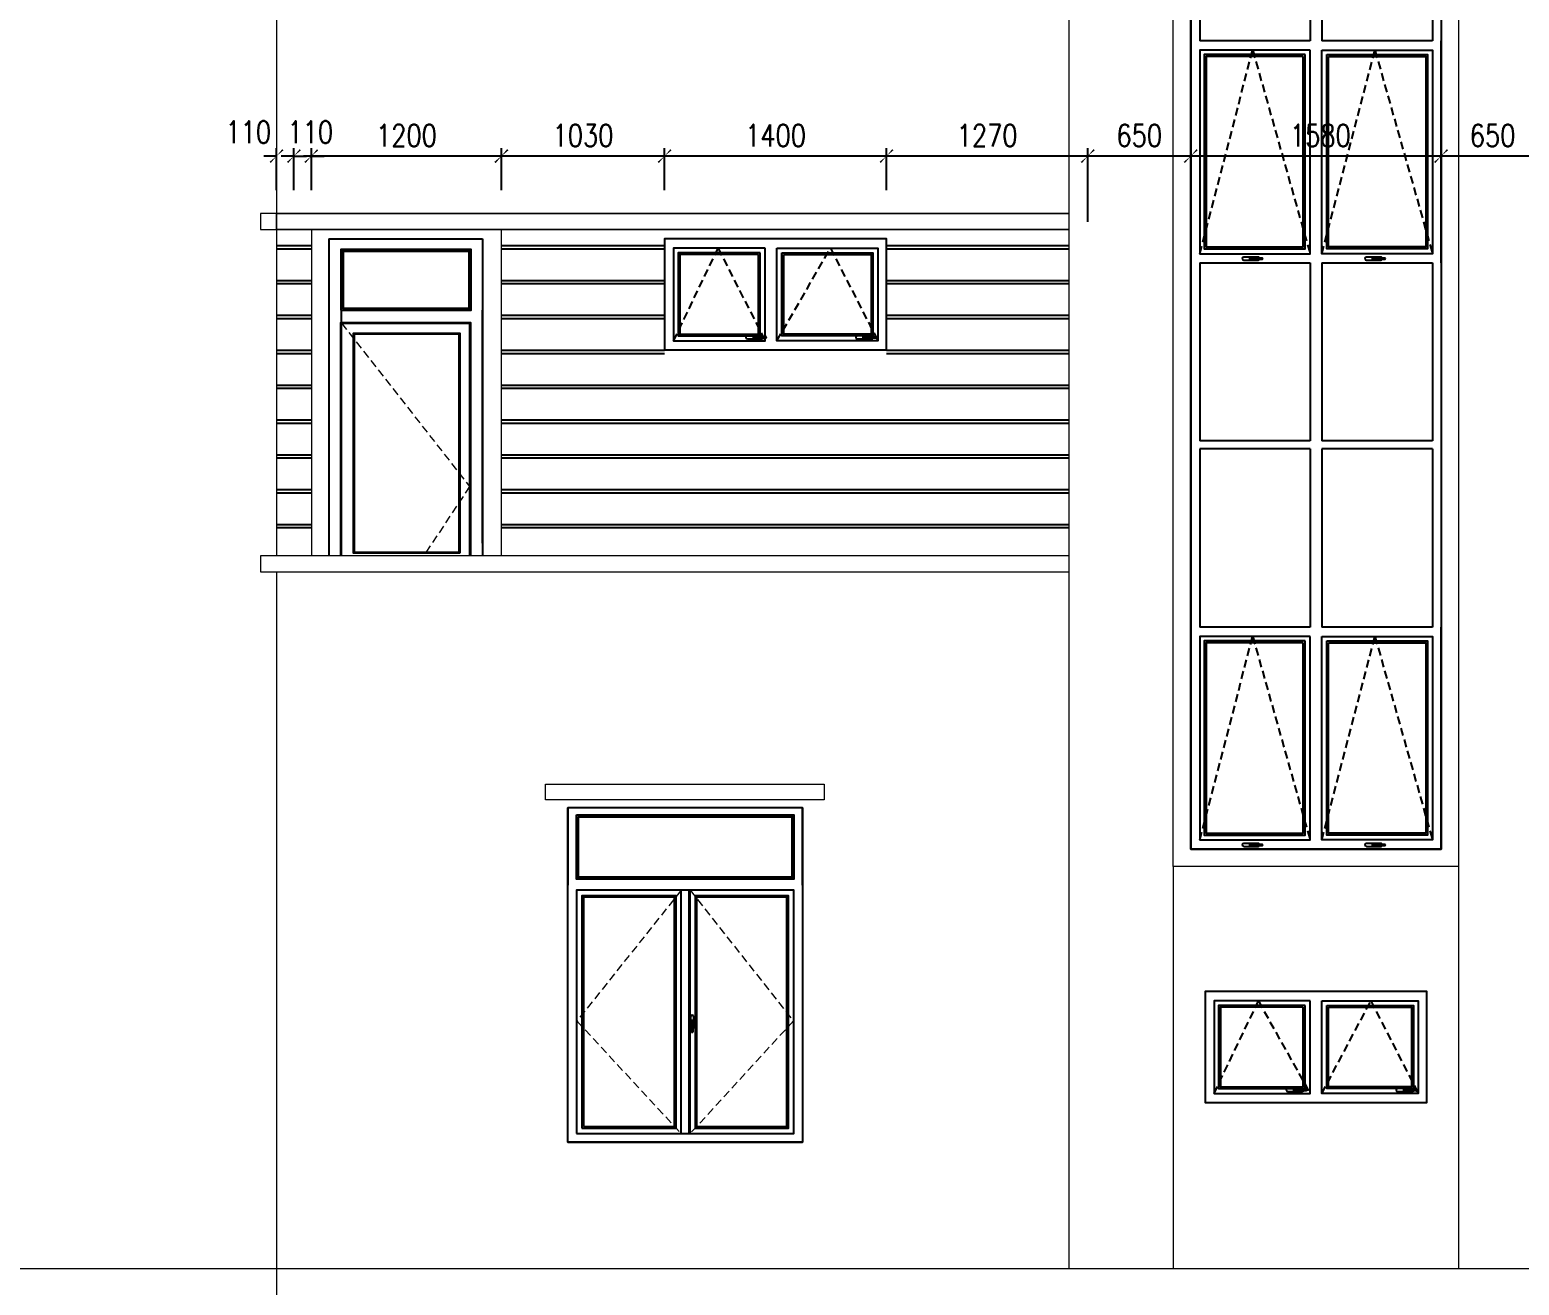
# Model space of a CAD drawing. Header units: millimetres. Extents: x -34806 to 662668, y 63228 to 99452.
# Drawn here: x 320432 to 329832, y 76990 to 84912 of the extents above; entities that cross this region are included whole.
import ezdxf

# ---------------------------------------------------------------- set-up
doc = ezdxf.new("R2010")
doc.units = ezdxf.units.MM
doc.header["$LTSCALE"] = 200
doc.header["$MEASUREMENT"] = 0
doc.header["$PDMODE"] = 3
doc.header["$PDSIZE"] = 50
doc.linetypes.add('HIDDEN', pattern=[0.375, 0.25, -0.125])
doc.layers.get('DEFPOINTS').update_dxf_attribs({"linetype": 'CONTINUOUS'})
for name, color, linetype, lineweight in [('3', 7, 'CONTINUOUS', 30), ('hatch', 251, 'CONTINUOUS', 5), ('nep', 4, 'CONTINUOUS', 30), ('thay', 7, 'CONTINUOUS', 18), ('VU', 8, 'HIDDEN', 13)]:
    doc.layers.add(name, color=color, linetype=linetype, lineweight=lineweight)
for name, color, linetype in [('DIM', 1, 'CONTINUOUS'), ('Net_Manh', 155, 'CONTINUOUS'), ('Net_Thay', 7, 'CONTINUOUS'), ('TPTA-Virtural', 253, 'CONTINUOUS'), ('wood', 254, 'CONTINUOUS')]:
    doc.layers.add(name, color=color, linetype=linetype)
doc.styles.add('RomanS', font='romans.shx', dxfattribs={"width": 0.8})
doc.dimstyles.new('D1', dxfattribs={"dimtxt": 140, "dimasz": 80, "dimexe": 50, "dimexo": 0, "dimgap": 60, "dimtad": 1, "dimdec": 0, "dimzin": 0, "dimdsep": 46, "dimtxsty": 'RomanS', "dimblk1": 'ARCHTICK', "dimblk2": 'ARCHTICK', "dimsah": 1, "dimcen": 100, "dimdle": 50, "dimclrt": 7, "dimadec": 0, "dimazin": 0, "dimtfac": 0.005, "dimtdec": 0, "dimtix": 1, "dimtofl": 0, "dimtmove": 2, "dimatfit": 3, "dimldrblk": 'ARCHTICK', "dimfxl": 1, "dimtvp": 0.8, "dimtolj": 1, "dimtzin": 0, "dimarcsym": 0})

# ---------------------------------------------------------------- blocks, each defined once
blk = doc.blocks.new('tn')
at = {"layer": 'wood', "ltscale": 0.5}
for p, q in [((65303.5, -42411.1), (65303.5, -42422.8)), ((65303.6, -42423.4), (65305.2, -42426.5)), ((65305.4, -42427), (65305.4, -42482.4)), ((65314, -42427), (65314, -42482.4)), ((65315.7, -42423.4), (65314.2, -42426.5)), ((65315.9, -42411.1), (65315.9, -42422.8))]:
    blk.add_line(p, q, dxfattribs=at)
for points in [[(65300.1, -42367), (65300.1, -42457.3)], [(65319.3, -42417.3), (65319.3, -42367)], [(65319.3, -42457.3), (65319.3, -42417.3)]]:
    blk.add_lwpolyline(points, dxfattribs=at)
blk.add_circle((65309.7, -42411.1), 1.75, dxfattribs=at)
for centre, radius, start, end in [((65309.7, -42367), 9.61, 0, 180), ((65309.7, -42457.3), 9.61, 180, 243.1549), ((65309.7, -42411.1), 8.28, 318.25899, 221.74101), ((65309.7, -42411.1), 8.28, 48.25899, 221.74101), ((65309.7, -42411.1), 6.18, 0, 180), ((65304.7, -42422.8), 1.2, 180, 207.19267), ((65304.2, -42427), 1.2, 0, 27.19267), ((65309.7, -42482.4), 4.34, 180, 0), ((65315.2, -42427), 1.2, 152.80733, 180), ((65309.7, -42457.3), 9.61, 296.8451, 0), ((65314.7, -42422.8), 1.2, 332.80733, 0)]:
    blk.add_arc(centre, radius, start, end, dxfattribs=at)
blk = doc.blocks.new('_ArchTick')
at = {"layer": 'DIM', "color": 150}
blk.add_lwpolyline([(0.5, 0.5, 0.133, 0, 0), (0, 0, 0, 0.133, 0), (-0.5, -0.5, 0.133, 0.133, 0)], format="xyseb", dxfattribs=at)
blk = doc.blocks.new('*D487')
at = {"layer": 'DEFPOINTS', "color": 0}
for p in [(327759.4, 84249.6), (329339.4, 84249.6), (327759.4, 84115.2)]:
    blk.add_point(p, dxfattribs=at)
at = {"layer": 'DIM', "color": 0, "lineweight": -2}
for p, q in [((327759.4, 84249.6), (327759.4, 84065.2)), ((329339.4, 84249.6), (329339.4, 84065.2)), ((329389.4, 84115.2), (327709.4, 84115.2))]:
    blk.add_line(p, q, dxfattribs=at)
at = {"layer": 'DIM', "color": 0, "lineweight": -2, "xscale": 80, "yscale": 80, "zscale": 80, "rotation": 180}
blk.add_blockref('_ArchTick', (327759.4, 84115.2), dxfattribs=at)
at = {"layer": 'DIM', "color": 0, "lineweight": -2, "xscale": 80, "yscale": 80, "zscale": 80}
blk.add_blockref('_ArchTick', (329339.4, 84115.2), dxfattribs=at)
at = {"layer": 'DIM', "color": 7, "insert": (328577.4, 84245.2), "char_height": 140, "attachment_point": 5, "style": 'RomanS'}
blk.add_mtext('\\A1;1580', dxfattribs=at)
blk = doc.blocks.new('*D488')
at = {"layer": 'DEFPOINTS', "color": 0}
for p in [(327109.4, 84115.2), (327759.4, 83899.6), (327109.4, 83699.6)]:
    blk.add_point(p, dxfattribs=at)
at = {"layer": 'DIM', "color": 0, "lineweight": -2}
for p, q in [((327109.4, 83699.6), (327109.4, 84165.2)), ((327759.4, 83899.6), (327759.4, 84165.2)), ((327809.4, 84115.2), (327059.4, 84115.2))]:
    blk.add_line(p, q, dxfattribs=at)
at = {"layer": 'DIM', "color": 0, "lineweight": -2, "xscale": 80, "yscale": 80, "zscale": 80, "rotation": 180}
blk.add_blockref('_ArchTick', (327109.4, 84115.2), dxfattribs=at)
at = {"layer": 'DIM', "color": 0, "lineweight": -2, "xscale": 80, "yscale": 80, "zscale": 80}
blk.add_blockref('_ArchTick', (327759.4, 84115.2), dxfattribs=at)
at = {"layer": 'DIM', "color": 7, "insert": (327434.4, 84245.2), "char_height": 140, "attachment_point": 5, "style": 'RomanS'}
blk.add_mtext('\\A1;650', dxfattribs=at)
blk = doc.blocks.new('*D489')
at = {"layer": 'DEFPOINTS', "color": 0}
for p in [(325839.1, 84115.2), (325839.1, 83899.6), (327109.4, 83899.6)]:
    blk.add_point(p, dxfattribs=at)
at = {"layer": 'DIM', "color": 0, "lineweight": -2}
for p, q in [((325839.1, 83899.6), (325839.1, 84165.2)), ((327109.4, 83899.6), (327109.4, 84165.2)), ((327159.4, 84115.2), (325789.1, 84115.2))]:
    blk.add_line(p, q, dxfattribs=at)
at = {"layer": 'DIM', "color": 0, "lineweight": -2, "xscale": 80, "yscale": 80, "zscale": 80, "rotation": 180}
blk.add_blockref('_ArchTick', (325839.1, 84115.2), dxfattribs=at)
at = {"layer": 'DIM', "color": 0, "lineweight": -2, "xscale": 80, "yscale": 80, "zscale": 80}
blk.add_blockref('_ArchTick', (327109.4, 84115.2), dxfattribs=at)
at = {"layer": 'DIM', "color": 7, "insert": (326474.2, 84245.2), "char_height": 140, "attachment_point": 5, "style": 'RomanS'}
blk.add_mtext('\\A1;1270', dxfattribs=at)
blk = doc.blocks.new('*D490')
at = {"layer": 'DEFPOINTS', "color": 0}
for p in [(324438.8, 84115.2), (324438.8, 83899.6), (325839.1, 83899.6)]:
    blk.add_point(p, dxfattribs=at)
at = {"layer": 'DIM', "color": 0, "lineweight": -2}
for p, q in [((324438.8, 83899.6), (324438.8, 84165.2)), ((325839.1, 83899.6), (325839.1, 84165.2)), ((325889.1, 84115.2), (324388.8, 84115.2))]:
    blk.add_line(p, q, dxfattribs=at)
at = {"layer": 'DIM', "color": 0, "lineweight": -2, "xscale": 80, "yscale": 80, "zscale": 80, "rotation": 180}
blk.add_blockref('_ArchTick', (324438.8, 84115.2), dxfattribs=at)
at = {"layer": 'DIM', "color": 0, "lineweight": -2, "xscale": 80, "yscale": 80, "zscale": 80}
blk.add_blockref('_ArchTick', (325839.1, 84115.2), dxfattribs=at)
at = {"layer": 'DIM', "color": 7, "insert": (325138.9, 84245.2), "char_height": 140, "attachment_point": 5, "style": 'RomanS'}
blk.add_mtext('\\A1;1400', dxfattribs=at)
blk = doc.blocks.new('*D491')
at = {"layer": 'DEFPOINTS', "color": 0}
for p in [(323408.4, 84115.2), (323408.4, 83899.6), (324438.8, 83899.6)]:
    blk.add_point(p, dxfattribs=at)
at = {"layer": 'DIM', "color": 0, "lineweight": -2}
for p, q in [((323408.4, 83899.6), (323408.4, 84165.2)), ((324438.8, 83899.6), (324438.8, 84165.2)), ((324488.8, 84115.2), (323358.4, 84115.2))]:
    blk.add_line(p, q, dxfattribs=at)
at = {"layer": 'DIM', "color": 0, "lineweight": -2, "xscale": 80, "yscale": 80, "zscale": 80, "rotation": 180}
blk.add_blockref('_ArchTick', (323408.4, 84115.2), dxfattribs=at)
at = {"layer": 'DIM', "color": 0, "lineweight": -2, "xscale": 80, "yscale": 80, "zscale": 80}
blk.add_blockref('_ArchTick', (324438.8, 84115.2), dxfattribs=at)
at = {"layer": 'DIM', "color": 7, "insert": (323923.6, 84245.2), "char_height": 140, "attachment_point": 5, "style": 'RomanS'}
blk.add_mtext('\\A1;1030', dxfattribs=at)
blk = doc.blocks.new('*D492')
at = {"layer": 'DEFPOINTS', "color": 0}
for p in [(322209.4, 84115.2), (322209.4, 83899.6), (323409.4, 83899.6)]:
    blk.add_point(p, dxfattribs=at)
at = {"layer": 'DIM', "color": 0, "lineweight": -2}
for p, q in [((322209.4, 83899.6), (322209.4, 84165.2)), ((323409.4, 83899.6), (323409.4, 84165.2)), ((323459.4, 84115.2), (322159.4, 84115.2))]:
    blk.add_line(p, q, dxfattribs=at)
at = {"layer": 'DIM', "color": 0, "lineweight": -2, "xscale": 80, "yscale": 80, "zscale": 80, "rotation": 180}
blk.add_blockref('_ArchTick', (322209.4, 84115.2), dxfattribs=at)
at = {"layer": 'DIM', "color": 0, "lineweight": -2, "xscale": 80, "yscale": 80, "zscale": 80}
blk.add_blockref('_ArchTick', (323409.4, 84115.2), dxfattribs=at)
at = {"layer": 'DIM', "color": 7, "insert": (322809.4, 84245.2), "char_height": 140, "attachment_point": 5, "style": 'RomanS'}
blk.add_mtext('\\A1;1200', dxfattribs=at)
blk = doc.blocks.new('*D493')
at = {"layer": 'DEFPOINTS', "color": 0}
for p in [(322099.4, 84115.2), (322099.4, 83899.6), (322209.4, 83899.6)]:
    blk.add_point(p, dxfattribs=at)
at = {"layer": 'DIM', "color": 0, "lineweight": -2}
for p, q in [((322099.4, 83899.6), (322099.4, 84165.2)), ((322209.4, 83899.6), (322209.4, 84165.2)), ((322099.4, 84115.2), (322019.4, 84115.2)), ((322209.4, 84115.2), (322289.4, 84115.2))]:
    blk.add_line(p, q, dxfattribs=at)
at = {"layer": 'DIM', "color": 0, "lineweight": -2, "xscale": 80, "yscale": 80, "zscale": 80}
blk.add_blockref('_ArchTick', (322099.4, 84115.2), dxfattribs=at)
at = {"layer": 'DIM', "color": 0, "lineweight": -2, "xscale": 80, "yscale": 80, "zscale": 80, "rotation": 180}
blk.add_blockref('_ArchTick', (322209.4, 84115.2), dxfattribs=at)
at = {"layer": 'DIM', "color": 7, "insert": (322202.5, 84267), "char_height": 140, "attachment_point": 5, "style": 'RomanS'}
blk.add_mtext('\\A1;110', dxfattribs=at)
blk = doc.blocks.new('*D494')
at = {"layer": 'DEFPOINTS', "color": 0}
for p in [(321989.4, 84115.2), (321989.4, 83899.6), (322099.4, 83899.6)]:
    blk.add_point(p, dxfattribs=at)
at = {"layer": 'DIM', "color": 0, "lineweight": -2}
for p, q in [((321989.4, 83899.6), (321989.4, 84165.2)), ((322099.4, 83899.6), (322099.4, 84165.2)), ((321989.4, 84115.2), (321909.4, 84115.2)), ((322099.4, 84115.2), (322179.4, 84115.2))]:
    blk.add_line(p, q, dxfattribs=at)
at = {"layer": 'DIM', "color": 0, "lineweight": -2, "xscale": 80, "yscale": 80, "zscale": 80}
blk.add_blockref('_ArchTick', (321989.4, 84115.2), dxfattribs=at)
at = {"layer": 'DIM', "color": 0, "lineweight": -2, "xscale": 80, "yscale": 80, "zscale": 80, "rotation": 180}
blk.add_blockref('_ArchTick', (322099.4, 84115.2), dxfattribs=at)
at = {"layer": 'DIM', "color": 7, "insert": (321811.6, 84267), "char_height": 140, "attachment_point": 5, "style": 'RomanS'}
blk.add_mtext('\\A1;110', dxfattribs=at)
blk = doc.blocks.new('*D513')
at = {"layer": 'DEFPOINTS', "color": 0}
for p in [(329339.4, 84115.2), (329989.4, 83899.6), (329339.4, 83749.6)]:
    blk.add_point(p, dxfattribs=at)
at = {"layer": 'DIM', "color": 0, "lineweight": -2}
for p, q in [((329339.4, 83749.6), (329339.4, 84165.2)), ((329989.4, 83899.6), (329989.4, 84165.2)), ((330039.4, 84115.2), (329289.4, 84115.2))]:
    blk.add_line(p, q, dxfattribs=at)
at = {"layer": 'DIM', "color": 0, "lineweight": -2, "xscale": 80, "yscale": 80, "zscale": 80, "rotation": 180}
blk.add_blockref('_ArchTick', (329339.4, 84115.2), dxfattribs=at)
at = {"layer": 'DIM', "color": 0, "lineweight": -2, "xscale": 80, "yscale": 80, "zscale": 80}
blk.add_blockref('_ArchTick', (329989.4, 84115.2), dxfattribs=at)
at = {"layer": 'DIM', "color": 7, "insert": (329664.4, 84245.2), "char_height": 140, "attachment_point": 5, "style": 'RomanS'}
blk.add_mtext('\\A1;650', dxfattribs=at)

msp = doc.modelspace()

# ---------------------------------------------------------------- linework, layer by layer
at = {"layer": '3'}
msp.add_line((323213.8, 83592.3), (323213.8, 83592.3), dxfattribs=at)
at = {"layer": 'DIM'}
for p, q in [((327759.4, 87092.7), (327759.4, 79742.3)), ((329339.4, 87092.7), (329339.4, 79742.3)), ((323289.4, 83592.3), (323289.4, 83142.3)), ((327816.4, 83442.3), (328512.4, 83442.3)), ((328586.4, 83442.3), (329285.4, 83442.3)), ((322399.4, 81672.3), (322399.4, 83142.3)), ((323289.4, 81672.3), (323289.4, 83142.3)), ((327759.4, 79742.3), (329339.4, 79742.3))]:
    msp.add_line(p, q, dxfattribs=at)
at = {"layer": 'hatch'}
msp.add_line((350831, 77092.3), (315766.5, 77092.3), dxfattribs=at)
at = {"layer": 'nep', "ltscale": 0.5}
for p, q in [((324605.5, 78650.9), (324605.5, 78637.1)), ((324605.6, 78636.4), (324607.5, 78632.8)), ((324607.6, 78632.2), (324607.6, 78590.6)), ((324617.8, 78632.2), (324617.8, 78590.6)), ((324619.8, 78636.4), (324618, 78632.8)), ((324620, 78650.9), (324620, 78637.1))]:
    msp.add_line(p, q, dxfattribs=at)
for points in [[(324601.4, 78643.6), (324601.4, 78681.6)], [(324624, 78681.6), (324624, 78620.1)], [(324601.4, 78620.1), (324601.4, 78643.6)]]:
    msp.add_lwpolyline(points, dxfattribs=at)
msp.add_circle((324612.7, 78650.9), 2.05, dxfattribs=at)
for centre, radius, start, end in [((324612.7, 78681.6), 11.3, 0, 180), ((324612.7, 78620.1), 11.3, 180, 243.1549), ((324612.7, 78650.9), 9.72, 318.25899, 221.74101), ((324612.7, 78650.9), 7.25, 0, 180), ((324606.9, 78637.1), 1.4, 180, 207.19267), ((324612.7, 78650.9), 9.72, 318.25899, 131.74101), ((324606.2, 78632.2), 1.4, 0, 27.19267), ((324612.7, 78590.6), 5.09, 180, 0), ((324619.2, 78632.2), 1.4, 152.80733, 180), ((324612.7, 78620.1), 11.3, 296.8451, 0), ((324618.6, 78637.1), 1.4, 332.80733, 0)]:
    msp.add_arc(centre, radius, start, end, dxfattribs=at)
at = {"layer": 'Net_Manh'}
for p, q in [((322209.4, 83548.3), (321989.4, 83548.3)), ((322209.4, 83528.3), (321989.4, 83528.3)), ((324438.8, 83548.3), (323409.4, 83548.3)), ((324438.8, 83528.3), (323409.4, 83528.3)), ((326989.4, 83548.3), (325838.8, 83548.3)), ((326989.4, 83528.3), (325838.8, 83528.3)), ((322209.4, 83328.3), (321989.4, 83328.3)), ((322209.4, 83308.3), (321989.4, 83308.3)), ((324438.8, 83328.3), (323409.4, 83328.3)), ((324438.8, 83308.3), (323409.4, 83308.3)), ((322209.4, 83108.3), (321989.4, 83108.3)), ((324438.8, 83108.3), (323409.4, 83108.3)), ((322209.4, 83088.3), (321989.4, 83088.3)), ((324438.8, 83088.3), (323409.4, 83088.3)), ((322209.4, 82888.3), (321989.4, 82888.3)), ((322209.4, 82868.3), (321989.4, 82868.3)), ((324438.8, 82888.3), (323409.4, 82888.3)), ((324438.8, 82868.3), (323409.4, 82868.3)), ((322209.4, 82668.3), (321989.4, 82668.3)), ((322209.4, 82648.3), (321989.4, 82648.3)), ((326989.4, 82668.3), (323409.4, 82668.3)), ((326989.4, 82648.3), (323409.4, 82648.3)), ((322209.4, 82448.3), (321989.4, 82448.3)), ((326989.4, 82448.3), (323409.4, 82448.3)), ((322209.4, 82428.3), (321989.4, 82428.3)), ((326989.4, 82428.3), (323409.4, 82428.3)), ((322209.4, 82228.3), (321989.4, 82228.3)), ((322209.4, 82208.3), (321989.4, 82208.3)), ((326989.4, 82228.3), (323409.4, 82228.3)), ((326989.4, 82208.3), (323409.4, 82208.3)), ((322209.4, 82008.3), (321989.4, 82008.3)), ((322209.4, 81988.3), (321989.4, 81988.3)), ((326989.4, 82008.3), (323409.4, 82008.3)), ((326989.4, 81988.3), (323409.4, 81988.3)), ((322209.4, 81788.3), (321989.4, 81788.3)), ((326989.4, 81788.3), (323409.4, 81788.3)), ((322209.4, 81768.3), (321989.4, 81768.3)), ((326989.4, 81768.3), (323409.4, 81768.3))]:
    msp.add_line(p, q, dxfattribs=at)
at = {"layer": 'Net_Thay'}
for points in [[(327759.4, 84842.3), (327759.4, 83442.3)], [(328512.4, 84842.3), (327816.4, 84842.3)], [(329285.4, 84842.3), (328586.4, 84842.3)], [(329339.4, 83442.3), (329339.4, 84842.3)], [(327816.4, 83442.3), (328512.4, 83442.3)], [(328586.4, 83442.3), (329285.4, 83442.3)], [(327759.4, 81142.3), (327759.4, 79742.3), (329339.4, 79742.3), (329339.4, 81142.3)], [(328512.4, 81142.3), (327816.4, 81142.3)], [(329285.4, 81142.3), (328586.4, 81142.3)]]:
    msp.add_lwpolyline(points, dxfattribs=at)
for points in [[(324438.8, 83592.3), (324438.8, 82892.3), (325838.8, 82892.3), (325838.8, 83592.3)], [(327849.4, 78842.3), (327849.4, 78142.3), (329249.4, 78142.3), (329249.4, 78842.3)]]:
    msp.add_lwpolyline(points, close=True, dxfattribs=at)
at = {"layer": 'thay'}
for p, q in [((326989.4, 87496.4), (326989.4, 77092.3)), ((328512.4, 84842.3), (327816.4, 84842.3)), ((329285.4, 84842.3), (328586.4, 84842.3)), ((329339.4, 83442.3), (329339.4, 84842.3)), ((322209.4, 83652.3), (322209.4, 81592.3)), ((323409.4, 81592.3), (323409.4, 83652.3)), ((325819.8, 83592.3), (324438.8, 83592.3)), ((325838.8, 82892.3), (325838.8, 83592.3)), ((328512.4, 81142.3), (327816.4, 81142.3)), ((329285.4, 81142.3), (328586.4, 81142.3)), ((329339.4, 79742.3), (329339.4, 81142.3)), ((321989.4, 80792.3), (321989.4, 77092.3)), ((325308.5, 80002.3), (325308.5, 77892.3)), ((327649.4, 79632.3), (327649.4, 77092.3)), ((329449.4, 79632.3), (329449.4, 77092.3)), ((329230.4, 78842.3), (327849.4, 78842.3)), ((329249.4, 78142.3), (329249.4, 78842.3))]:
    msp.add_line(p, q, dxfattribs=at)
for points in [[(321989.4, 87291.7), (321989.4, 81592.3)], [(327649.4, 79632.3), (327649.4, 87198.8)], [(329449.4, 87198.8), (329449.4, 79632.3), (327649.4, 79632.3)], [(327759.4, 83442.3), (327759.4, 84842.3)], [(326989.4, 83752.3), (321889.4, 83752.3), (321889.4, 83652.3), (326989.4, 83652.3)], [(324438.8, 82892.3), (324438.8, 83592.3)], [(326989.4, 81592.3), (321889.4, 81592.3), (321889.4, 81492.3), (326989.4, 81492.3)], [(321989.4, 81492.3), (321989.4, 76492.3)], [(327759.4, 79742.3), (327759.4, 81142.3)], [(323828.5, 77892.3), (323828.5, 80002.3)], [(327849.4, 78142.3), (327849.4, 78842.3)]]:
    msp.add_lwpolyline(points, dxfattribs=at)
for points in [[(321989.4, 83752.3), (326989.4, 83752.3), (326989.4, 83652.3), (321989.4, 83652.3)], [(323686.1, 80152.3), (325444.9, 80152.3), (325444.9, 80052.3), (323686.1, 80052.3)]]:
    msp.add_lwpolyline(points, close=True, dxfattribs=at)
at = {"layer": 'TPTA-Virtural'}
for p, q in [((326989.4, 83328.3), (325838.8, 83328.3)), ((326989.4, 83308.3), (325838.8, 83308.3)), ((326989.4, 83108.3), (325838.8, 83108.3)), ((326989.4, 83088.3), (325838.8, 83088.3)), ((326989.4, 82888.3), (325838.8, 82888.3)), ((326989.4, 82868.3), (325838.8, 82868.3))]:
    msp.add_line(p, q, dxfattribs=at)
at = {"layer": 'VU', "linetype": 'HIDDEN'}
for points in [[(322400.5, 83060.9), (323208.4, 82030.5), (322918.6, 81592.3)], [(324543.1, 79481.7), (323885.5, 78657.1), (324543.1, 77946.3)], [(324599.9, 79481.7), (325251.5, 78657.1), (324599.9, 77946.3)]]:
    msp.add_lwpolyline(points, dxfattribs=at)
at = {"layer": 'wood'}
for p, q in [((327816.4, 85961.9), (327816.4, 84842.3)), ((328512.4, 85961.9), (328512.4, 84842.3)), ((328586.4, 85961.9), (328586.4, 84842.3)), ((329285.4, 85961.9), (329285.4, 84842.3)), ((322319.4, 83592.3), (323289.4, 83592.3)), ((327816.4, 83442.3), (327816.4, 82317.3)), ((328512.4, 83442.3), (328512.4, 82317.3)), ((328586.4, 83442.3), (328586.4, 82317.3)), ((329285.4, 83442.3), (329285.4, 82317.3)), ((328512.4, 82317.3), (327816.4, 82317.3)), ((327816.4, 82267.3), (327816.4, 81142.3)), ((328512.4, 82267.3), (327816.4, 82267.3)), ((328512.4, 82267.3), (328512.4, 81142.3)), ((329285.4, 82317.3), (328586.4, 82317.3)), ((328586.4, 82267.3), (328586.4, 81142.3)), ((329285.4, 82267.3), (328586.4, 82267.3)), ((329285.4, 82267.3), (329285.4, 81142.3)), ((324543.1, 77946.3), (324543.1, 79481.7)), ((324593.9, 77946.3), (324593.9, 79481.7)), ((324599.9, 77946.3), (324599.9, 79481.7))]:
    msp.add_line(p, q, dxfattribs=at)
for points in [[(329339.4, 79742.3), (327759.4, 79742.3), (327759.4, 87092.7), (329339.4, 87092.7)], [(328512.4, 84783.3), (327816.4, 84783.3), (327816.4, 83499.3), (328512.4, 83499.3)], [(328481.4, 84755.3), (327844.4, 84755.3), (327844.4, 83530.3), (328481.4, 83530.3)], [(328469.4, 84743.3), (327856.4, 84743.3), (327856.4, 83542.3), (328469.4, 83542.3)], [(328586.4, 84783.3), (329285.4, 84783.3), (329285.4, 83499.3), (328586.4, 83499.3)], [(328617.4, 84755.3), (329254.4, 84755.3), (329254.4, 83530.3), (328617.4, 83530.3)], [(328629.4, 84743.3), (329242.4, 84743.3), (329242.4, 83542.3), (328629.4, 83542.3)], [(325838.8, 83592.3), (324438.8, 83592.3), (324438.8, 82892.3), (325838.8, 82892.3), (325838.8, 83592.3)], [(322396.1, 83142), (323218.4, 83142), (323218.4, 83526.1), (322396.1, 83526.1)], [(322406.1, 83152), (323208.4, 83152), (323208.4, 83516.1), (322406.1, 83516.1)], [(322409.1, 83155), (323205.4, 83155), (323205.4, 83513.1), (322409.1, 83513.1)], [(325073.8, 83533.3), (324495.8, 83533.3), (324495.8, 82949.3), (325073.8, 82949.3)], [(325042.8, 83505.3), (324523.8, 83505.3), (324523.8, 82980.3), (325042.8, 82980.3)], [(325030.8, 83493.3), (324535.8, 83493.3), (324535.8, 82992.3), (325030.8, 82992.3)], [(325147.8, 83533.3), (325784.8, 83533.3), (325784.8, 82949.3), (325147.8, 82949.3)], [(325178.8, 83505.3), (325753.8, 83505.3), (325753.8, 82980.3), (325178.8, 82980.3)], [(325190.8, 83493.3), (325741.8, 83493.3), (325741.8, 82992.3), (325190.8, 82992.3)], [(323145.4, 81608.7), (322475.8, 81608.7), (322475.8, 82998), (323145.4, 82998)], [(323140.4, 81613.7), (322480.8, 81613.7), (322480.8, 82993), (323140.4, 82993)], [(328512.4, 81083.3), (327816.4, 81083.3), (327816.4, 79799.3), (328512.4, 79799.3)], [(328481.4, 81055.3), (327844.4, 81055.3), (327844.4, 79830.3), (328481.4, 79830.3)], [(328469.4, 81043.3), (327856.4, 81043.3), (327856.4, 79842.3), (328469.4, 79842.3)], [(328586.4, 81083.3), (329285.4, 81083.3), (329285.4, 79799.3), (328586.4, 79799.3)], [(328617.4, 81055.3), (329254.4, 81055.3), (329254.4, 79830.3), (328617.4, 79830.3)], [(328629.4, 81043.3), (329242.4, 81043.3), (329242.4, 79842.3), (328629.4, 79842.3)], [(323882.5, 79958.3), (325255, 79958.3), (325255, 79552), (323882.5, 79552)], [(323892.5, 79948.3), (325245, 79948.3), (325245, 79562), (323892.5, 79562)], [(323895.5, 79945.3), (325242, 79945.3), (325242, 79565), (323895.5, 79565)], [(323882.5, 77946.3), (325254.5, 77946.3), (325254.5, 79481.7), (323882.5, 79481.7)], [(323916.7, 77980.5), (324511.6, 77980.5), (324511.6, 79447.5), (323916.7, 79447.5)], [(323926.7, 77990.5), (324501.6, 77990.5), (324501.6, 79437.5), (323926.7, 79437.5)], [(324630.8, 77980.5), (325220.2, 77980.5), (325220.2, 79447.5), (324630.8, 79447.5)], [(324640.8, 77990.5), (325210.2, 77990.5), (325210.2, 79437.5), (324640.8, 79437.5)], [(329249.4, 78842.3), (327849.4, 78842.3), (327849.4, 78142.3), (329249.4, 78142.3), (329249.4, 78842.3)], [(328512.4, 78783.3), (327906.4, 78783.3), (327906.4, 78199.3), (328512.4, 78199.3)], [(328586.4, 78783.3), (329195.4, 78783.3), (329195.4, 78199.3), (328586.4, 78199.3)], [(328481.4, 78755.3), (327934.4, 78755.3), (327934.4, 78230.3), (328481.4, 78230.3)], [(328469.4, 78743.3), (327946.4, 78743.3), (327946.4, 78242.3), (328469.4, 78242.3)], [(328617.4, 78755.3), (329164.4, 78755.3), (329164.4, 78230.3), (328617.4, 78230.3)], [(328629.4, 78743.3), (329152.4, 78743.3), (329152.4, 78242.3), (328629.4, 78242.3)], [(323828.5, 77892.3), (325308.5, 77892.3), (325308.5, 77892.3), (323828.5, 77892.3)]]:
    msp.add_lwpolyline(points, close=True, dxfattribs=at)
for points in [[(327759.4, 84842.3), (327759.4, 84842.3), (327759.4, 83442.3)], [(328512.4, 84842.3), (327816.4, 84842.3)], [(329285.4, 84842.3), (328586.4, 84842.3)], [(329339.4, 83442.3), (329339.4, 83442.3), (329339.4, 84842.3)], [(322319.4, 83592.3), (322319.4, 81592.3)], [(323289.4, 83592.3), (323289.4, 81592.3)], [(327816.4, 83442.3), (328512.4, 83442.3)], [(328586.4, 83442.3), (329285.4, 83442.3)], [(322395.5, 81592.3), (322395.5, 83065.9), (323213.4, 83065.9), (323213.4, 81592.3)], [(322400.5, 81592.3), (322400.5, 83060.9), (323208.4, 83060.9), (323208.4, 81592.3)], [(327759.4, 81142.3), (327759.4, 81142.3), (327759.4, 79742.3), (329339.4, 79742.3), (329339.4, 81142.3)], [(328512.4, 81142.3), (327816.4, 81142.3)], [(329285.4, 81142.3), (328586.4, 81142.3)], [(325308.5, 79514), (325308.5, 80002.3), (323828.5, 80002.3), (323828.5, 79514)], [(325308.5, 80002.3), (325308.5, 77892.3), (323828.5, 77892.3), (323828.5, 80002.3)]]:
    msp.add_lwpolyline(points, dxfattribs=at)
at = {"layer": 'wood', "linetype": 'HIDDEN'}
for points in [[(327816.4, 83499.3), (328150.4, 84783.3), (328512.4, 83499.3)], [(328586.4, 83499.3), (328921.9, 84783.3), (329285.4, 83499.3)], [(324495.8, 82949.3), (324775.8, 83533.3), (325073.8, 82949.3)], [(325147.8, 82949.3), (325485.3, 83533.3), (325784.8, 82949.3)], [(327816.4, 79799.3), (328150.4, 81083.3), (328512.4, 79799.3)], [(328586.4, 79799.3), (328921.9, 81083.3), (329285.4, 79799.3)], [(327906.4, 78199.3), (328186.4, 78783.3), (328512.4, 78199.3)], [(328586.4, 78199.3), (328895.9, 78783.3), (329195.4, 78199.3)]]:
    msp.add_lwpolyline(points, dxfattribs=at)

# ---------------------------------------------------------------- block references
at = {"layer": 'wood', "rotation": 90}
for p in [(285726.9, 18158.6), (286501.7, 18158.6), (282594.2, 17661.9), (283287.8, 17661.9), (285726.9, 14458.6), (286501.7, 14458.6), (286004.9, 12911.9), (286698.4, 12911.9)]:
    msp.add_blockref('tn', p, dxfattribs=at)

# ---------------------------------------------------------------- dimensions: what is measured, and where the dimension line sits
at = {"layer": 'DIM'}
for base, p1, p2, picture, middle in [((321989.4, 84115.2), (322099.4, 83899.6), (321989.4, 83899.6), '*D494', (321811.6, 84267)), ((322099.4, 84115.2), (322209.4, 83899.6), (322099.4, 83899.6), '*D493', (322202.5, 84267)), ((327759.4, 84115.2), (329339.4, 84249.6), (327759.4, 84249.6), '*D487', (328577.4, 84245.2))]:
    dim = msp.add_linear_dim(base=base, p1=p1, p2=p2, angle=180, dimstyle='D1', dxfattribs=at)
    dim.commit()
    dim.dimension.update_dxf_attribs({"geometry": picture, "text_midpoint": middle, "dimtype": 128})
for base, p1, p2, picture, middle in [((322209.4, 84115.2), (323409.4, 83899.6), (322209.4, 83899.6), '*D492', (322809.4, 84245.2)), ((323408.4, 84115.2), (324438.8, 83899.6), (323408.4, 83899.6), '*D491', (323923.6, 84245.2)), ((324438.8, 84115.2), (325839.1, 83899.6), (324438.8, 83899.6), '*D490', (325138.9, 84245.2)), ((325839.1, 84115.2), (327109.4, 83899.6), (325839.1, 83899.6), '*D489', (326474.2, 84245.2)), ((327109.4, 84115.2), (327759.4, 83899.6), (327109.4, 83699.6), '*D488', (327434.4, 84245.2)), ((329339.4, 84115.2), (329989.4, 83899.6), (329339.4, 83749.6), '*D513', (329664.4, 84245.2))]:
    dim = msp.add_linear_dim(base=base, p1=p1, p2=p2, angle=180, dimstyle='D1', dxfattribs=at)
    dim.commit()
    dim.dimension.update_dxf_attribs({"geometry": picture, "text_midpoint": middle})

doc.saveas('drawing.dxf')
